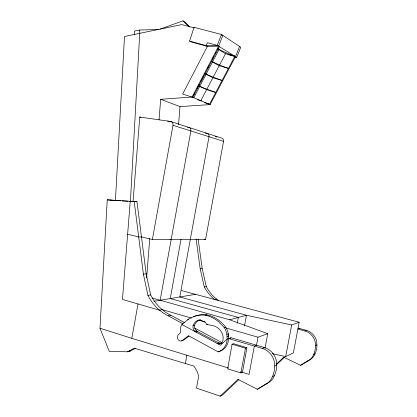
<?xml version="1.0" encoding="UTF-8"?>
<svg xmlns="http://www.w3.org/2000/svg" width="417" height="417" viewBox="0 0 417 417"><rect width="100%" height="100%" fill="white"/><g stroke="black" fill="none" stroke-linecap="round" stroke-linejoin="round"><path stroke-width="0.63" d="M276.747 363.78L283.753 357.233L300.626 365.328L307.36 361.2A14.022 12.765 61.6 0 0 313.6 354.539A22.784 20.756 63.3 0 0 315.502 347.126L315.257 342.148A14.105 12.875 61.8 0 0 304.858 330.962L297.874 329.049L299.401 328.455M300.626 365.328L308.835 360.387A13.933 12.692 61.4 0 0 315.038 353.767A22.633 20.636 63.1 0 0 316.93 346.402L316.685 341.455A14.011 12.802 61.5 0 0 306.344 330.353L298.165 328.116M184.46 322.576L170.808 315.268A46.725 41.236 85.5 0 1 164.71 311.624L160.983 308.601A46.725 41.236 85.5 0 1 150.667 294.949L146.164 273.865L137 201.765L107.237 199.837L99.986 328.257L109.29 351.39L127.628 351.776L134.347 348.185L194.082 366.147L196.902 371.146A10.149 8.663 73.6 0 1 198.007 379.882L196.496 388.118L220.223 396.15L237.966 379.345L257.378 389.28L265.181 384.49A16.67 14.767 66.8 0 0 272.421 376.655A27.058 23.957 68.4 0 0 274.657 367.851L274.391 361.909A16.763 14.897 67 0 0 262.402 348.43L228.646 338.578A14.923 13.146 74.9 0 1 219.707 351.328L218.185 351.88L188.515 335.716L181.729 340.814A3.633 3.138 77.9 0 1 177.72 338.833A3.633 3.138 77.9 0 1 178.872 334.21A3.925 3.388 78.8 0 0 180.498 329.42A7.569 6.573 78.2 0 1 181.906 324.509L188.838 318.916L194.463 316.227A31.843 27.757 75 0 1 205.326 315.221L206.889 314.851A34.392 29.941 74.9 0 1 220.348 321.512L223.241 324.233L226.275 328.023A17.436 15.346 75.2 0 1 228.094 332.703L228.646 338.578L227.161 339.073L220.411 345.213L181.906 324.509M257.378 389.28L267.266 383.338A16.539 14.668 66.6 0 0 274.459 375.561A26.844 23.805 68.2 0 0 276.674 366.824L276.414 360.929A16.633 14.803 66.8 0 0 264.498 347.564L231.034 337.739L228.73 338.505M115.436 200.228L124.495 36.498L181.734 24.598L194.254 27.887M130.422 201.307L139.716 33.334M178.591 124.542L179.988 106.601L160.67 99.314L159.065 119.783M127.623 234.312L138.689 236.929L141.472 236.939L152.372 239.514L205.602 239.374L223.543 141.337A2.945 2.643 -72.6 0 0 221.448 138.043L170.657 121.488L139.747 117.041L133.059 201.52L130.24 201.26L122.462 299.469L159.492 310.154L162.187 309.633L191.424 318.046M146.638 277.93L149.745 238.43M185.461 363.556L186.832 355.242M232.05 344.223L227.672 368.883L240.885 372.923L242.496 372.339L246.89 347.679L233.52 343.702L232.05 344.223L245.477 348.226L246.89 347.679M228.537 368.055L131.814 338.338L138.017 303.957M152.372 239.514L172.992 125.288A3.43 2.961 -74.2 0 0 170.657 121.488M160.154 300.256L190.866 130.964A3.258 2.851 -73.7 0 0 188.614 127.341L187.483 127.175M181.009 239.436L170.256 298.567L238.326 317.467L237.273 323.165M244.57 325.484L246.468 315.262L179.816 296.972L209.026 136.729A3.086 2.737 -73.2 0 0 206.863 133.289M240.885 372.923L245.477 348.226M265.019 348.216L267.74 333.657L257.993 337.197L256.502 345.219L254.349 346.058L249.079 374.362L240.677 371.782M285.697 356.629L291.645 324.973L299.156 322.242L293.386 352.907L285.697 356.629L272.374 353.658M189.573 41.059L205.972 45.542L207.39 46.386L182.656 94.06L192.79 97.317L219.311 46.6L218.607 46.193L207.39 46.386L191.049 41.914L189.573 41.059L194.056 27.303L221.49 34.491L240.745 47.236L236.71 57.384L234.818 57.4M221.49 34.491L217.231 45.338L205.972 45.542L207.452 42.69L217.231 45.338L236.71 57.384M179.988 106.601L210.126 104.599L235.485 56.629L239.535 46.438M235.506 56.618L234.87 56.248A27.074 3.284 18.7 0 1 219.102 49.315L217.747 48.945L225.524 53.673L234.87 56.248L209.47 104.323L206.451 103.369M160.67 99.314L192.065 97.031L218.607 46.193L222.855 35.393L221.615 35.064M193.28 95.801L194.718 93.043M197.022 88.628L198.466 85.871L199.785 86.277M198.753 85.318L199.336 84.208M200.785 81.43L203.976 75.321M207.473 68.617L208.938 65.818M212.451 59.089L213.921 56.274M215.396 53.454L215.985 52.328M193.723 97.865L219.102 49.315A26.975 3.258 18.7 0 1 217.955 48.492M200.718 100.893L219.18 65.745L228.453 68.393A24.17 2.419 18.7 0 1 211.68 61.174M219.483 65.172L225.524 53.673M238.832 379.574L222.589 394.941L220.223 396.15M276.534 364.698L284.43 357.327M230.132 338.557L231.034 337.739M189.104 336.034L183.381 340.329L181.729 340.814M221.662 343.217L218.597 342.91L217.075 343.42C219.545 344.776 222.683 343.118 222.907 340.397A10.472 9.221 75 0 0 221.761 332.511A13.725 12.057 75.1 0 0 212.336 325.526L206.728 324.431A6.281 5.51 77.3 0 0 203.845 321.497L199.952 320.016A9.57 8.387 77.1 0 0 193.045 325.505A5.635 4.931 77.6 0 0 195.964 332.068L197.564 331.619A5.609 4.915 77.5 0 1 194.656 325.088A9.523 8.356 77 0 1 200.535 319.756M265.181 384.49L267.266 383.338M307.36 361.2L308.835 360.387M272.421 376.655L274.459 375.561M313.6 354.539L315.038 353.767M127.628 351.776L130.495 350.968L135.509 348.289M274.746 365.985L276.763 364.974M315.57 345.563L316.998 344.849M193.66 316.805L194.609 316.388M262.402 348.43L264.498 347.564M304.858 330.962L306.344 330.353M194.755 316.336L195.63 316.018M160.399 29.034L182.948 20.85L184.429 21.778L189.615 26.886M220.504 343.618L221.51 343.28M219.681 343.827L221.192 343.311M220.833 343.478L221.844 343.134M227.14 336.498L228.62 336.019L228.328 333.861L226.843 334.33L227.161 339.073A14.996 13.198 75 0 1 218.185 351.88M205.326 315.221A34.559 30.055 75 0 1 218.836 321.919L224.351 327.746L225.847 327.309M152.064 297.983L229.71 319.803L246.468 315.262L291.645 324.973M206.728 324.431L207.77 324.155M193.045 325.505L194.656 325.088M187.546 319.813L188.63 319.552M134.201 201.505L143.396 274.12L147.915 295.356A47.074 41.465 85.6 0 0 158.283 309.117L162.031 312.161A47.074 41.465 85.6 0 0 168.16 315.836L170.808 315.268M158.913 29.529L139.653 30.019L134.42 31.119L134.545 34.7M214.63 299.479L216.585 299.104M153.92 301.298L195.542 294.339M147.915 295.356L150.667 294.949M196.105 239.061L200.196 268.882L204.304 286.959L206.306 286.661A39.724 36.347 83.1 0 0 215.511 298.233L218.826 300.782M143.396 274.12L146.164 273.865M200.196 268.882L202.214 268.694L206.306 286.661M129.239 350.942L130.495 350.968M110.166 200.103L114.618 200.379M115.89 200.457L120.977 200.775M122.249 200.853L127.972 201.208M129.244 201.286L137 201.765L133.065 201.484M107.237 199.837L113.325 200.395M115.853 200.624L117.745 200.796M205.237 133.044L206.321 133.205M204.382 239.097L205.602 239.374M169.938 239.176L171.184 239.467M181.656 290.602L299.156 322.242M227.917 54.538L228.98 54.836M229.512 54.981L231.972 55.659M232.587 55.831L233.749 56.149M211.273 61.346L212.618 61.726M198.268 320.016L205.112 321.987M226.264 328.07L257.993 337.197M204.846 73.653L206.175 74.044M139.747 117.041L140.977 117.422M197.694 99.762L201.343 100.919M99.986 328.257L131.814 338.338M172.992 125.288L223.543 141.337M167.728 121.066L169.537 121.649M215.167 136.458L217.002 137.052M229.71 319.803L267.74 333.657M192.065 97.031L210.142 104.599L209.47 104.323A26.688 1.027 18.7 0 1 206.78 103.38M199.628 86.408L206.634 89.634L215.751 92.428A23.998 1.413 18.7 0 1 198.409 85.605M205.993 74.236L212.884 77.734L222.079 80.455A24.082 1.908 18.7 0 1 204.825 73.309M194.697 328.054L221.995 342.665M168.16 315.836L182.985 323.795M195.912 330.733L219.702 343.504M212.404 61.971L219.18 65.745M189.563 27.006L182.948 20.85M215.188 299.938L213.551 298.603A39.975 36.529 83.2 0 1 204.304 286.959M224.351 327.746L224.784 328.46A17.524 15.403 75.3 0 1 226.608 333.167L226.843 334.33M198.143 239.097L202.214 268.694M139.653 30.019L139.778 33.61M206.248 103.197A26.688 1.027 18.7 0 1 204.695 102.645M196.063 315.857A31.687 27.652 75 0 1 206.889 314.851"/></g></svg>
